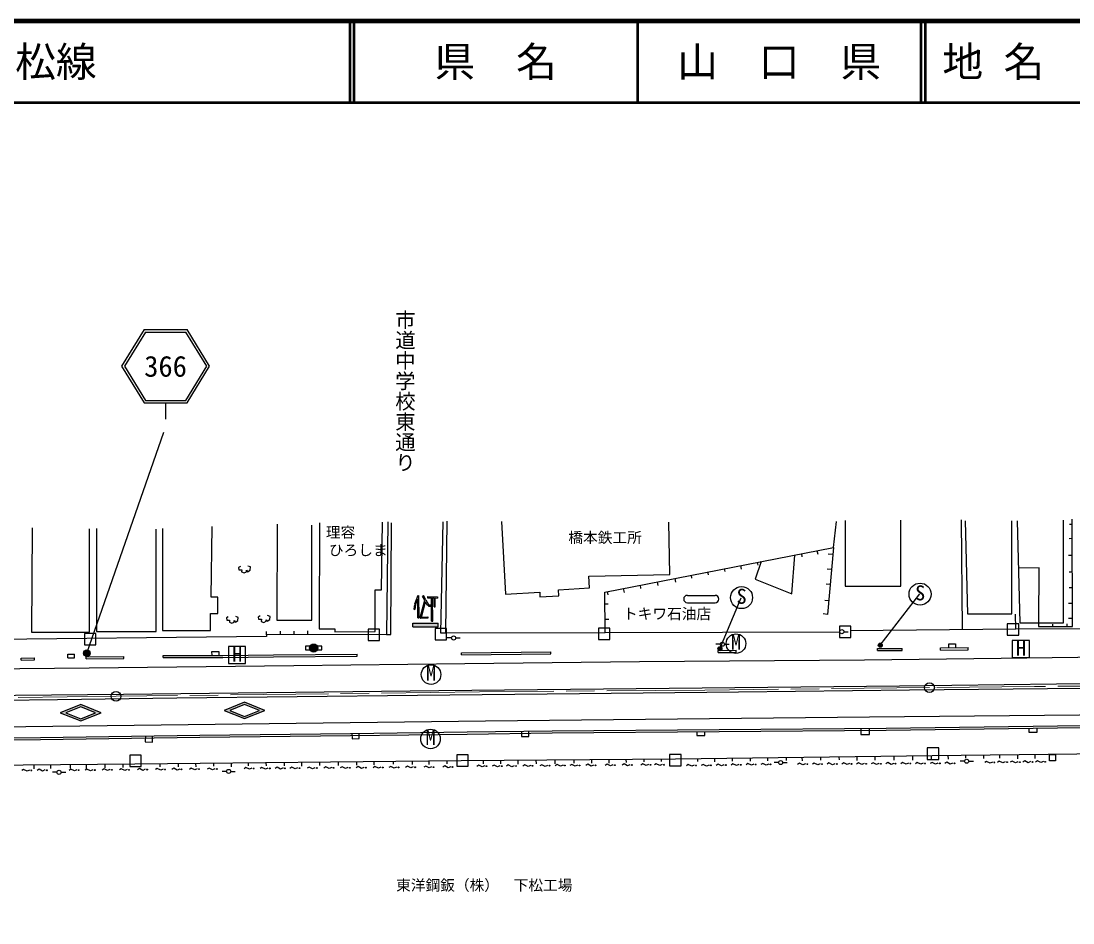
# Model space of a CAD drawing. Units: millimetres at full size, sheet at 1:1000; details may follow other scales. Extents: x 40000 to 680000, y 20000 to 380000.
# Drawn here: x 257462 to 386383, y 269386 to 380000 of the extents above; entities that cross this region are included whole.
import ezdxf
from ezdxf.enums import TextEntityAlignment as Align

# ---------------------------------------------------------------- set-up
doc = ezdxf.new("R2010")
doc.units = ezdxf.units.MM
doc.header["$LTSCALE"] = 1000
doc.linetypes.add('CHAIN', pattern=[18.5, 12, -1.5, 3.5, -1.5])
for name, color, linetype, lineweight in [('M-BGD', 7, 'Continuous', 25), ('M-BGD-EXST', 7, 'Continuous', 25), ('M-BMK', 2, 'CHAIN', 13), ('M-BMK-SRVR', 3, 'Continuous', 25), ('M-STR-STRC', 7, 'Continuous', 25), ('M-TTL', 2, 'Continuous', 140), ('M-TTL-LINE', 7, 'Continuous', 50)]:
    doc.layers.add(name, color=color, linetype=linetype, lineweight=lineweight)
doc.layers.add('M-BMK-HTXT', color=7, linetype='Continuous')
doc.layers.add('M-TTL-TXT', color=7, linetype='Continuous')
doc.styles.add('@ＭＳ ゴシック', font='')
doc.styles.add('ＭＳ ゴシック', font='')
doc.styles.get('@ＭＳ ゴシック').set_extended_font_data('@MS Gothic')
doc.styles.get('ＭＳ ゴシック').set_extended_font_data('MS Gothic')

msp = doc.modelspace()

# ---------------------------------------------------------------- hatches: boundary and pattern name
at = {"layer": 'M-BGD'}
msp.add_hatch(color=256, dxfattribs=at).paths.add_polyline_path([(293832, 303099, 0.41421), (293332, 303599, 0.41421), (292832, 303099, 1)])
at = {"layer": 'M-BGD-EXST'}
for points in [[(342895, 302903, 1), (343334, 303143, 0.41421), (342995, 303243, 0.41421)], [(362543, 303331, 1), (362982, 303570, 0.41421), (362643, 303670, 0.41421)]]:
    msp.add_hatch(color=256, dxfattribs=at).paths.add_polyline_path(points)
at = {"layer": 'M-STR-STRC'}
for points in [[(306236, 306799), (306219, 309504), (306074, 309530), (305672, 308466), (305594, 307851), (305743, 307833), (305815, 308421), (306072, 309100), (306086, 306798)], [(307311, 306782), (307305, 306932), (306557, 306898), (307046, 308764), (307247, 308375), (307380, 308444), (306806, 309532), (306674, 309460), (306943, 308963), (306386, 306838), (306462, 306744)], [(307775, 306387), (307925, 306388), (307897, 309256), (308082, 309251), (308085, 308160), (308235, 308160), (308232, 309247), (308491, 309240), (308495, 309390), (307280, 309422), (307276, 309272), (307747, 309260), (307755, 308409), (307414, 308408), (307414, 308258), (307757, 308259)], [(308598, 306161), (305482, 306161), (305482, 305711), (308598, 305711)], [(265867, 302695, 0.41421), (265315, 302817, 0.41421), (265192, 302265, 1)]]:
    msp.add_hatch(color=256, dxfattribs=at).paths.add_polyline_path(points)
h = msp.add_hatch(color=256, dxfattribs=at)
h.paths.add_polyline_path([(264775, 296162), (262275, 295162), (264775, 294162), (267275, 295162)])
h.paths.add_polyline_path([(266602, 295162), (264775, 295893), (262948, 295162), (264775, 294432)], flags=16)
h = msp.add_hatch(color=256, dxfattribs=at)
h.paths.add_polyline_path([(284858, 296446), (282358, 295446), (284858, 294446), (287358, 295446)])
h.paths.add_polyline_path([(286684, 295446), (284858, 296177), (283031, 295446), (284858, 294715)], flags=16)

# ---------------------------------------------------------------- linework, layer by layer
at = {"layer": 'M-BGD'}
for p, q in [((309661, 318656), (309476, 305023)), ((372696, 318830), (372814, 305407)), ((386328, 305763), (386267, 318921)), ((385973, 318295), (386270, 318296)), ((385925, 316556), (386278, 316558)), ((353214, 314292), (353141, 314666)), ((355143, 314573), (355052, 315038)), ((356388, 314651), (356976, 314597)), ((347788, 313278), (347723, 313613)), ((385852, 314482), (386287, 314484)), ((339690, 311667), (339618, 312038)), ((341710, 312077), (341641, 312431)), ((343746, 312506), (343684, 312828)), ((345768, 312784), (345684, 313217)), ((356268, 312806), (356807, 312757)), ((385902, 312435), (386297, 312437)), ((333440, 310415), (333361, 310822)), ((335539, 310759), (335448, 311227)), ((337722, 311173), (337629, 311651)), ((356119, 310970), (356639, 310922)), ((329435, 309623), (329353, 310043)), ((331410, 309926), (331313, 310424)), ((339127, 309563), (342540, 309563)), ((385912, 310545), (386306, 310547)), ((329408, 308500), (329027, 308495)), ((339127, 308663), (342540, 308663)), ((355991, 308970), (356456, 308927)), ((385828, 308621), (386314, 308623)), ((329508, 306619), (329047, 306614)), ((382147, 306061), (382148, 305744)), ((382148, 305744), (386328, 305763)), ((383869, 306048), (383871, 305752)), ((385638, 306055), (385640, 305760)), ((385832, 306781), (386323, 306784)), ((287545, 304712), (287545, 305131)), ((289207, 305179), (289208, 304717)), ((290899, 305173), (290900, 304722)), ((292581, 305216), (292583, 304727)), ((310221, 304337), (309671, 304337)), ((310721, 304337), (311289, 304337)), ((358302, 305111), (358852, 305111)), ((379367, 305463), (400142, 305524)), ((343160, 303570), (342610, 303570)), ((343660, 303570), (344228, 303570)), ((362422, 303049), (365446, 303056)), ((362422, 302799), (362422, 303049)), ((365446, 302806), (365446, 303056)), ((370130, 303110), (373521, 303150)), ((370133, 302860), (370130, 303110)), ((373524, 302900), (373521, 303150)), ((257481, 301867), (259122, 301893)), ((257485, 301617), (257481, 301867)), ((259125, 301643), (259122, 301893)), ((263192, 302359), (264015, 302371)), ((263196, 301909), (263192, 302359)), ((263196, 301909), (264019, 301921)), ((264019, 301921), (264015, 302371)), ((265450, 302021), (270045, 302084)), ((265454, 301771), (265450, 302021)), ((265454, 301771), (270049, 301834)), ((270049, 301834), (270045, 302084)), ((274875, 301924), (274874, 302174)), ((298651, 302104), (298648, 302354)), ((311427, 302510), (322385, 302641)), ((311430, 302260), (311427, 302510)), ((311430, 302260), (322388, 302391)), ((322388, 302391), (322385, 302641)), ((342900, 302815), (345089, 302824)), ((342901, 302565), (342900, 302815)), ((342901, 302565), (345090, 302574)), ((345090, 302574), (345089, 302824)), ((362422, 302799), (365446, 302806)), ((370133, 302860), (373524, 302900)), ((257485, 301617), (259125, 301643)), ((263507, 288387), (263503, 288791)), ((265496, 288345), (265492, 288811)), ((267772, 288418), (267768, 288833)), ((269969, 288460), (269965, 288854)), ((274532, 288543), (274528, 288901)), ((276753, 288522), (276749, 288924)), ((278908, 288522), (278904, 288947)), ((281088, 288617), (281084, 288969)), ((283264, 288544), (283260, 288992)), ((285329, 288638), (285325, 289014)), ((287526, 288658), (287522, 289037)), ((289767, 288648), (289763, 289060)), ((291893, 288627), (291889, 289082)), ((294092, 288680), (294088, 289105)), ((296386, 288711), (296382, 289129)), ((298635, 288753), (298631, 289153)), ((300731, 288773), (300727, 289175)), ((303116, 288867), (303112, 289200)), ((305430, 288826), (305426, 289224)), ((307482, 288815), (307477, 289246)), ((309682, 288888), (309678, 289269)), ((314143, 288909), (314140, 289305)), ((316257, 288899), (316254, 289320)), ((318391, 288878), (318388, 289334)), ((320615, 288909), (320612, 289349)), ((322937, 288919), (322934, 289365)), ((325251, 288982), (325248, 289381)), ((327407, 288982), (327404, 289396)), ((329531, 289003), (329528, 289410)), ((331647, 289075), (331644, 289425)), ((333836, 289138), (333834, 289440)), ((335973, 289169), (335971, 289454)), ((340402, 289190), (340398, 289502)), ((342495, 289148), (342490, 289530)), ((344674, 289231), (344670, 289560)), ((346861, 289242), (346856, 289589)), ((349000, 289263), (348995, 289618)), ((350305, 289060), (349755, 289060)), ((350805, 289060), (351373, 289060)), ((351259, 289304), (351255, 289648)), ((353219, 289253), (353213, 289674)), ((355481, 289336), (355476, 289705)), ((357751, 289378), (357746, 289735)), ((359941, 289326), (359935, 289764)), ((362148, 289347), (362142, 289794)), ((364485, 289336), (364478, 289825)), ((366744, 289367), (366738, 289856)), ((369056, 289492), (369051, 289887)), ((371113, 289461), (371107, 289911)), ((373109, 289223), (372559, 289223)), ((373247, 289586), (373243, 289936)), ((373609, 289223), (374177, 289223)), ((375457, 289544), (375453, 289962)), ((377415, 289596), (377410, 289985)), ((379647, 289512), (379641, 290011)), ((381761, 289554), (381755, 290035)), ((259056, 288273), (259051, 288748)), ((261112, 288335), (261108, 288768)), ((261867, 287864), (261317, 287864)), ((262367, 287864), (262935, 287864)), ((282655, 287975), (282105, 287975)), ((283155, 287975), (283723, 287975))]:
    msp.add_line(p, q, dxfattribs=at)
for points in [[(302427, 318577), (302263, 304757), (287545, 304712)], [(294033, 318452), (294002, 305475), (295909, 305475), (295909, 305072), (300860, 305132), (300860, 310244), (301651, 310244), (301760, 318548)], [(302263, 304757), (302775, 304759), (302849, 318471)], [(309153, 318574), (308889, 304985), (309475, 304977), (329065, 305007), (357802, 305111)], [(316345, 318641), (316831, 309724), (321029, 309953), (321061, 309372), (323358, 309498), (323316, 310262), (327128, 310470), (327048, 311930), (336971, 312120), (336848, 318521)], [(329065, 305007), (329010, 309976), (357052, 315427), (357421, 318627)], [(358472, 318765), (358483, 310673), (365295, 310674), (365295, 318789)], [(373178, 318716), (373443, 307305), (378885, 307305), (378885, 318705)], [(379562, 318700), (379854, 306187), (385238, 306187), (385238, 318786)], [(258843, 317832), (258746, 305068), (265853, 305068), (265853, 317712)], [(266711, 317768), (266705, 305136), (274026, 305136), (274026, 317677)], [(274810, 317745), (274790, 305235), (280677, 305235), (280677, 307335), (281568, 307335), (281568, 309349), (280754, 309349), (280870, 317989)], [(288847, 318315), (288816, 306532), (293110, 306532), (293110, 318155)], [(357052, 315427), (356299, 307208), (355777, 307316)], [(348160, 313698), (347431, 311563), (351931, 309743), (352314, 314506)], [(284354, 313105), (284117, 312969), (284159, 312698), (284515, 312706), (284490, 312444), (284803, 312317), (285083, 312461), (285083, 312639), (285219, 312452), (285532, 312656), (285566, 313045), (285261, 313147)], [(382203, 306187), (382225, 312958), (379698, 312899)], [(282865, 306928), (282628, 306793), (282670, 306522), (283027, 306530), (283001, 306267), (283315, 306140), (283595, 306284), (283595, 306462), (283730, 306276), (284044, 306479), (284078, 306869), (283773, 306971)], [(286766, 307037), (286528, 306901), (286571, 306630), (286927, 306638), (286901, 306376), (287215, 306249), (287495, 306393), (287495, 306571), (287631, 306384), (287944, 306588), (287978, 306977), (287673, 307079)], [(359060, 305261), (379367, 305463), (379349, 307242)], [(287545, 304712), (287546, 304526), (250792, 304113), (235276, 303845)], [(292885, 303324), (292332, 303324), (292332, 302874), (292885, 302874)], [(294332, 303099), (294332, 303324), (293778, 303324)], [(293778, 302874), (294332, 302874), (294332, 303099)], [(371171, 303122), (371153, 303600), (371987, 303609), (371993, 303132)], [(274874, 302174), (282182, 302205), (288401, 302256), (298648, 302354)], [(274875, 301924), (282184, 301955), (288403, 302006), (298651, 302104)], [(280868, 302199), (280861, 302672), (281686, 302687), (281688, 302203)], [(236630, 291947), (250571, 292059), (259838, 292143), (279374, 292407), (297822, 292616), (312135, 292811), (322567, 292944), (343023, 293114), (363496, 293293), (384505, 293550), (399008, 293712), (401338, 293734), (413486, 293312), (429796, 292909), (443026, 292233), (452586, 291677)], [(236632, 291697), (250573, 291809), (259841, 291893), (279377, 292157), (297826, 292366), (312138, 292561), (322570, 292694), (343025, 292864), (363498, 293043), (384508, 293300), (399011, 293462), (401335, 293484), (413479, 293062), (429786, 292659), (443012, 291984), (452572, 291427)], [(318795, 292896), (318802, 292259), (319710, 292259), (319710, 292908)], [(340275, 292841), (340290, 292361), (341272, 292391), (341268, 292849)], [(360401, 293266), (360395, 292497), (361455, 292497), (361449, 293275)], [(380978, 293257), (380990, 292805), (382010, 292805), (382005, 293269)], [(272704, 292317), (272691, 291586), (273569, 291573), (273558, 292328)], [(297998, 292619), (298024, 291973), (298906, 292009), (298898, 292631)], [(515995, 269386), (517074, 282674), (494074, 284862), (461106, 287982), (451920, 288795), (441954, 289480), (428321, 290184), (414946, 290184), (401084, 290262), (369109, 289887), (337652, 289466), (311387, 289286), (271425, 288868), (239421, 288558), (236104, 288495), (233292, 283760), (231394, 283760)], [(321986, 288711), (321692, 288585), (321271, 288797), (321038, 288650)], [(323885, 288727), (323590, 288601), (323170, 288813), (322937, 288666)], [(325675, 288742), (325380, 288616), (324959, 288828), (324727, 288681)], [(327632, 288758), (327337, 288632), (326916, 288845), (326684, 288697)], [(329994, 288778), (329700, 288653), (329279, 288865), (329046, 288718)], [(332081, 288796), (331787, 288670), (331366, 288883), (331133, 288735)], [(334366, 288816), (334072, 288690), (333651, 288902), (333418, 288755)], [(336026, 288830), (335731, 288704), (335310, 288916), (335078, 288769)], [(339950, 288727), (339657, 288598), (339234, 288807), (339003, 288658)], [(341778, 288757), (341485, 288629), (341062, 288838), (340831, 288688)], [(343606, 288788), (343313, 288659), (342890, 288868), (342659, 288719)], [(345434, 288818), (345140, 288690), (344718, 288899), (344487, 288749)], [(347262, 288848), (346968, 288720), (346546, 288929), (346314, 288780)], [(349090, 288879), (348796, 288750), (348374, 288959), (348142, 288810)], [(353591, 288896), (353296, 288771), (352876, 288984), (352643, 288837)], [(355395, 288907), (355100, 288781), (354680, 288995), (354447, 288848)], [(357199, 288917), (356904, 288792), (356483, 289006), (356250, 288859)], [(359002, 288928), (358707, 288803), (358287, 289016), (358054, 288870)], [(360806, 288939), (360511, 288814), (360091, 289027), (359858, 288880)], [(362610, 288950), (362315, 288824), (361895, 289038), (361662, 288891)], [(364413, 288960), (364119, 288835), (363698, 289049), (363465, 288902)], [(366217, 288971), (365922, 288846), (365502, 289059), (365269, 288912)], [(368021, 288982), (367726, 288857), (367306, 289070), (367073, 288923)], [(369825, 288992), (369530, 288867), (369109, 289081), (368877, 288934)], [(371628, 289003), (371334, 288878), (370913, 289092), (370680, 288945)], [(376514, 289117), (376220, 288990), (375798, 289201), (375566, 289053)], [(378074, 289134), (377779, 289007), (377358, 289219), (377126, 289071)], [(379633, 289152), (379339, 289025), (378918, 289236), (378686, 289088)], [(381193, 289169), (380899, 289042), (380477, 289254), (380245, 289105)], [(382753, 289186), (382459, 289060), (382037, 289271), (381805, 289123)], [(258488, 288135), (258194, 288009), (257773, 288222), (257540, 288075)], [(260392, 288148), (260097, 288023), (259676, 288236), (259444, 288089)], [(264292, 288161), (263997, 288036), (263577, 288248), (263344, 288101)], [(266260, 288178), (265966, 288052), (265545, 288264), (265312, 288117)], [(268346, 288195), (268052, 288069), (267631, 288281), (267398, 288134)], [(270462, 288212), (270167, 288086), (269746, 288299), (269514, 288151)], [(272675, 288230), (272381, 288104), (271960, 288317), (271728, 288170)], [(274875, 288248), (274581, 288122), (274160, 288335), (273927, 288188)], [(276911, 288265), (276616, 288139), (276195, 288352), (275963, 288204)], [(279037, 288283), (278742, 288157), (278321, 288369), (278089, 288222)], [(281221, 288301), (280927, 288175), (280506, 288387), (280273, 288240)], [(285741, 288362), (285446, 288236), (285026, 288449), (284793, 288302)], [(287707, 288378), (287413, 288252), (286992, 288465), (286759, 288317)], [(289568, 288393), (289273, 288267), (288852, 288479), (288620, 288332)], [(291361, 288407), (291067, 288281), (290646, 288494), (290413, 288346)], [(293473, 288423), (293179, 288298), (292758, 288510), (292525, 288363)], [(295538, 288440), (295244, 288314), (294823, 288527), (294590, 288379)], [(297523, 288455), (297228, 288330), (296808, 288542), (296575, 288395)], [(299489, 288471), (299194, 288345), (298773, 288558), (298541, 288410)], [(301556, 288487), (301261, 288361), (300841, 288574), (300608, 288427)], [(303491, 288503), (303197, 288377), (302776, 288589), (302543, 288442)], [(305528, 288519), (305234, 288393), (304813, 288606), (304580, 288458)], [(307783, 288536), (307488, 288411), (307067, 288623), (306835, 288476)], [(310116, 288555), (309821, 288429), (309401, 288642), (309168, 288494)], [(314285, 288645), (313991, 288519), (313570, 288732), (313337, 288584)], [(316143, 288661), (315849, 288535), (315428, 288748), (315195, 288600)], [(317891, 288676), (317597, 288550), (317176, 288762), (316944, 288615)], [(319922, 288693), (319627, 288567), (319207, 288780), (318974, 288632)]]:
    msp.add_lwpolyline(points, dxfattribs=at)
for points in [[(357757, 304383), (359157, 304383), (359157, 305783), (357757, 305783)], [(378337, 304664), (379737, 304664), (379737, 306064), (378337, 306064)], [(265220, 303486), (266620, 303486), (266620, 304886), (265220, 304886)], [(299985, 304022), (301385, 304022), (301385, 305422), (299985, 305422)], [(308208, 304109), (309608, 304109), (309608, 305509), (308208, 305509)], [(328223, 304134), (329623, 304134), (329623, 305534), (328223, 305534)], [(368532, 289450), (369932, 289450), (369932, 290850), (368532, 290850)], [(270798, 288570), (272198, 288570), (272198, 289970), (270798, 289970)], [(310856, 288610), (312256, 288610), (312256, 290010), (310856, 290010)], [(336954, 288662), (338354, 288662), (338354, 290062), (336954, 290062)], [(383497, 290056), (384253, 290056), (384253, 289274), (383497, 289274)]]:
    msp.add_lwpolyline(points, close=True, dxfattribs=at)
for centre, radius in [((310471, 304337), 250), ((358052, 305111), 250), ((293332, 303099), 500), ((343410, 303570), 250), ((330226, 288742), 50), ((332313, 288760), 50), ((334598, 288779), 50), ((336257, 288793), 50), ((343838, 288753), 50), ((345666, 288784), 50), ((347494, 288814), 50), ((349322, 288845), 50), ((350555, 289060), 250), ((353823, 288859), 50), ((355626, 288870), 50), ((357430, 288881), 50), ((359234, 288891), 50), ((361037, 288902), 50), ((362841, 288913), 50), ((364645, 288924), 50), ((366449, 288934), 50), ((368252, 288945), 50), ((370056, 288956), 50), ((371860, 288966), 50), ((373359, 289223), 250), ((376746, 289081), 50), ((378305, 289099), 50), ((379865, 289116), 50), ((381425, 289133), 50), ((382984, 289151), 50), ((258720, 288098), 50), ((260623, 288112), 50), ((262117, 287864), 250), ((264523, 288125), 50), ((266492, 288141), 50), ((268578, 288159), 50), ((270693, 288176), 50), ((272907, 288194), 50), ((275107, 288212), 50), ((277142, 288229), 50), ((279268, 288246), 50), ((281453, 288264), 50), ((282905, 287975), 250), ((285973, 288326), 50), ((287939, 288342), 50), ((289799, 288356), 50), ((291593, 288370), 50), ((293705, 288387), 50), ((295770, 288403), 50), ((297754, 288419), 50), ((299720, 288435), 50), ((301788, 288451), 50), ((303723, 288466), 50), ((305760, 288482), 50), ((308014, 288500), 50), ((310347, 288519), 50), ((314517, 288609), 50), ((316375, 288625), 50), ((318123, 288640), 50), ((320154, 288657), 50), ((322218, 288674), 50), ((324117, 288691), 50), ((325906, 288706), 50), ((327863, 288722), 50), ((340182, 288693), 50), ((342010, 288723), 50)]:
    msp.add_circle(centre, radius, dxfattribs=at)
for centre, start, end in [((339127, 309113), 90, 270), ((342540, 309113), 270, 90)]:
    msp.add_arc(centre, 450, start, end, dxfattribs=at)
at = {"layer": 'M-BGD-EXST'}
for p, q in [((362763, 303451), (367618, 309754)), ((343114, 303023), (345732, 309265)), ((284982, 303292), (282882, 303292)), ((282882, 303292), (282882, 301192)), ((284982, 301192), (284982, 303292)), ((381044, 304040), (378944, 304040)), ((378944, 304040), (378944, 301940)), ((381044, 301940), (381044, 304040)), ((378944, 301940), (381044, 301940)), ((282882, 301192), (284982, 301192))]:
    msp.add_line(p, q, dxfattribs=at)
for centre, radius in [((367650, 309714), 1350), ((345764, 309292), 1350), ((345085, 303644), 1200), ((343114, 303023), 250), ((362763, 303451), 250), ((307711, 299851), 1200), ((307648, 291954), 1200)]:
    msp.add_circle(centre, radius, dxfattribs=at)
at = {"layer": 'M-BMK'}
msp.add_lwpolyline([(568874, 285049), (552975, 286569), (532730, 288612), (520999, 289851), (490324, 292930), (472348, 294812), (469123, 295205), (456519, 296376), (446662, 297108), (437729, 297646), (427468, 298146), (415335, 298469), (401523, 298573), (381687, 298389), (368797, 298256), (341254, 297949), (313630, 297726), (269109, 297189), (234241, 296782)], dxfattribs=at)
at = {"layer": 'M-BMK-SRVR'}
for centre in [(368797, 298256), (269109, 297189)]:
    msp.add_circle(centre, 600, dxfattribs=at)
at = {"layer": 'M-STR-STRC'}
for p, q in [((272537, 342158), (269773, 337658)), ((272705, 341858), (270125, 337658)), ((272537, 342158), (277809, 342158)), ((272705, 341858), (277641, 341858)), ((280221, 337658), (277641, 341858)), ((280573, 337658), (277809, 342158)), ((269773, 337658), (272537, 333158)), ((270125, 337658), (272705, 333458)), ((277641, 333458), (280221, 337658)), ((277809, 333158), (280573, 337658)), ((272537, 333158), (277809, 333158)), ((272705, 333458), (277641, 333458)), ((275173, 333158), (275173, 331158)), ((265530, 302480), (274962, 329593)), ((306074, 309530), (305672, 308466)), ((306074, 309530), (306219, 309504)), ((306236, 306799), (306219, 309504)), ((306674, 309460), (306806, 309532)), ((306943, 308963), (306674, 309460)), ((307089, 309009), (306806, 309532)), ((307280, 309422), (307276, 309272)), ((307280, 309422), (308495, 309390)), ((305668, 308448), (305594, 307851)), ((305816, 308430), (305743, 307833)), ((305812, 308413), (306072, 309100)), ((306086, 306798), (306072, 309100)), ((306386, 306838), (306943, 308963)), ((306557, 306898), (307046, 308764)), ((307247, 308375), (307046, 308764)), ((307090, 309007), (307380, 308444)), ((307247, 308375), (307380, 308444)), ((307276, 309272), (307747, 309260)), ((307414, 308408), (307755, 308409)), ((307414, 308408), (307414, 308258)), ((307414, 308258), (307757, 308259)), ((307755, 308409), (307747, 309260)), ((307775, 306387), (307757, 308259)), ((307925, 306388), (307897, 309256)), ((307897, 309256), (308082, 309251)), ((308085, 308160), (308082, 309251)), ((308085, 308160), (308235, 308160)), ((308235, 308160), (308232, 309247)), ((308232, 309247), (308491, 309240)), ((308495, 309390), (308491, 309240)), ((305594, 307851), (305743, 307833)), ((306386, 306838), (306462, 306744)), ((306557, 306898), (307305, 306932)), ((307305, 306932), (307311, 306782)), ((305482, 306161), (308598, 306161)), ((305482, 305711), (305482, 306161)), ((305482, 305711), (308598, 305711)), ((306086, 306798), (306236, 306799)), ((307311, 306782), (306462, 306744)), ((307775, 306387), (307925, 306388)), ((308598, 305711), (308598, 306161))]:
    msp.add_line(p, q, dxfattribs=at)
for points in [[(453345, 300756), (441599, 301596), (430517, 302224), (421167, 302443), (402638, 302146), (377598, 301832), (360828, 301630), (333279, 301411), (311855, 301156), (290894, 300919), (265816, 300639), (240269, 300384), (224969, 300109), (200751, 299980), (159490, 299842), (102897, 299555), (69036, 299422)], [(69066, 295794), (111500, 295729), (151173, 296192), (175353, 296453), (210726, 296758), (234630, 297110), (270002, 297456), (308683, 297904), (365126, 298466), (397196, 298866), (415373, 299258), (424461, 299120), (435989, 298695), (453093, 297742)], [(452862, 294981), (441063, 295841), (426993, 296569), (421977, 296832), (411547, 297642), (398152, 298282), (387531, 298155), (366359, 297937), (345373, 297698), (325915, 297477), (306058, 297288), (276552, 296950), (261950, 296763), (234275, 296409), (215786, 296263), (187930, 296042), (162127, 295811), (121904, 295383), (106184, 295214), (69081, 293959)], [(452633, 292240), (422792, 293653), (409062, 294399), (400059, 295006), (361454, 294613), (314368, 294121), (251381, 293340), (242050, 293205), (241600, 293198), (234235, 293111)]]:
    msp.add_lwpolyline(points, dxfattribs=at)
for points in [[(264775, 296162), (262275, 295162), (264775, 294162), (267275, 295162)], [(264775, 295893), (262948, 295162), (264775, 294432), (266602, 295162)], [(284858, 296446), (282358, 295446), (284858, 294446), (287358, 295446)], [(284858, 296177), (283031, 295446), (284858, 294715), (286684, 295446)]]:
    msp.add_lwpolyline(points, close=True, dxfattribs=at)
msp.add_circle((265530, 302480), 400, dxfattribs=at)
at = {"layer": 'M-TTL'}
msp.add_line((680000, 380000), (40000, 380000), dxfattribs=at)
at = {"layer": 'M-TTL-LINE'}
for p, q in [((297750, 380000), (297750, 370000)), ((298250, 380000), (298250, 370000)), ((333000, 380000), (333000, 370000)), ((367750, 380000), (367750, 370000)), ((368250, 380000), (368250, 370000)), ((40000, 370000), (680000, 370000))]:
    msp.add_line(p, q, dxfattribs=at)

# ---------------------------------------------------------------- texts
at = {"layer": 'M-BGD-EXST', "style": 'ＭＳ ゴシック'}
for p in [(366995, 308421), (345109, 307999)]:
    msp.add_text('S', height=1833, rotation=358.508, dxfattribs=at).set_placement(p, align=Align.BOTTOM_LEFT)
for s, p in [('M', (344463, 302365)), ('H', (283335, 300884)), ('H', (379397, 301632)), ('M', (307089, 298572)), ('M', (307026, 290675))]:
    msp.add_text(s, height=1833, dxfattribs=at).set_placement(p, align=Align.BOTTOM_LEFT)
at = {"layer": 'M-BMK-HTXT', "style": '@ＭＳ ゴシック'}
msp.add_text('市道中学校東通り', height=1833, rotation=270, dxfattribs=at).set_placement((303068, 344627), align=Align.BOTTOM_LEFT)
at = {"layer": 'M-BMK-HTXT', "style": 'ＭＳ ゴシック'}
for s, p in [('理容', (294827, 316247)), ('橋本鉄工所', (324541, 315594)), ('ひろしま', (295193, 314055)), ('トキワ石油店', (331238, 306259)), ('東洋鋼鈑（株）\u3000下松工場', (303433, 272960))]:
    msp.add_text(s, height=1320, dxfattribs=at).set_placement(p, align=Align.BOTTOM_LEFT)
at = {"layer": 'M-STR-STRC', "style": 'ＭＳ ゴシック'}
msp.add_text('366', height=2566, dxfattribs=at).set_placement((275173, 337658), align=Align.MIDDLE_CENTER)
at = {"layer": 'M-TTL-TXT', "style": 'ＭＳ ゴシック'}
for s, p in [('一般県道\u3000徳山下松線', (216734, 375000)), ('地 名', (370380, 375000))]:
    msp.add_text(s, height=3666, dxfattribs=at).set_placement(p, align=Align.MIDDLE_LEFT)
for s, p in [('県\u3000名', (315625, 375000)), ('山\u3000口\u3000県', (350375, 375000))]:
    msp.add_text(s, height=3666, dxfattribs=at).set_placement(p, align=Align.MIDDLE_CENTER)

doc.saveas('drawing.dxf')
